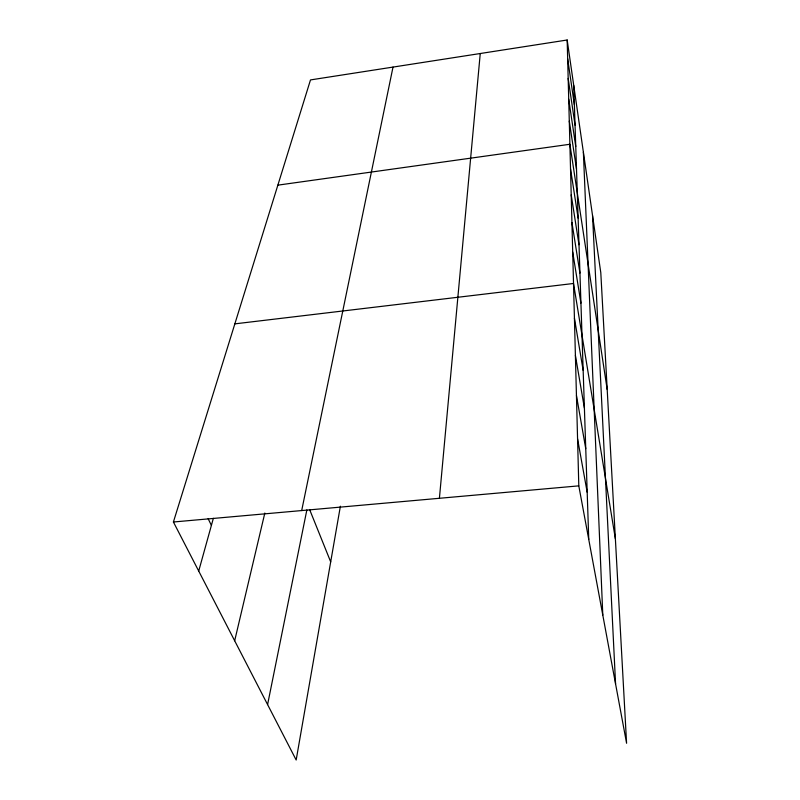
<?xml version="1.0" encoding="UTF-8"?>
<svg xmlns="http://www.w3.org/2000/svg" width="800" height="800" viewBox="0 0 800 800"><rect width="100%" height="100%" fill="white"/><g stroke="black" fill="none" stroke-linecap="round" stroke-linejoin="round"><path stroke-width="1.2" d="M439.41 498.29L480.25 53.52M340.39 506.21L296.17 760L173.41 522L310.49 79.92L567.17 40L600.79 272.64L626.59 743.27L578.8 485.86L567.17 40M267.59 704.59L306.85 509.95M301.69 510.56L393.01 67.09M234.67 640.76L264.83 513.05M198.71 571.05L213.36 518.31M277.86 185.15L569.89 144.27L607.2 389.53M234.85 323.86L573.52 283.48L615.38 538.85M173.41 522L578.8 485.86M208.14 518.7L211.4 525.38M309.63 509.57L330.69 561.87M577.58 438.9L587.19 492.28M576.45 395.55L585.74 448.63M575.4 355.42L584.4 408.1M574.43 318.16L583.16 370.37M572.7 252.02L580.93 303.13M571.93 222.55L579.94 273.07M571.21 194.87L579 244.77M570.53 168.82L578.12 218.1M569.28 121.09L576.5 169.09M568.71 99.17L575.76 146.52M568.17 78.4L575.05 125.11M567.66 58.71L574.37 104.78M592.55 215.64L615.57 683.9M583.38 152.18L602.79 615.09M573.74 85.44L588.75 539.42"/></g></svg>
